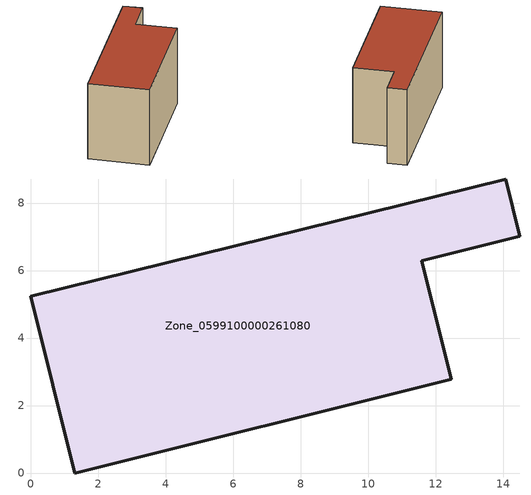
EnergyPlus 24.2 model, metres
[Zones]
Zone_0599100000261080
 floor ground (C_G): 0,5.24 14.07,8.71 14.49,7.01 11.58,6.28 12.46,2.77 1.3,0 z0
 wall outside (C_F): 1.3,0 12.46,2.77 11.58,6.28 14.49,7.01 14.07,8.71 0,5.24 1.3,0 z0:7.27
 roof outside (C_R): 14.07,8.71 0,5.24 1.3,0 12.46,2.77 11.58,6.28 14.49,7.01 z7.27
[BUILDING]
Pand.0599100000261080: North Axis=0; Terrain=City; Loads Convergence Tolerance Value=0.04; Temperature Convergence Tolerance Value=0.4; Solar Distribution=FullExterior; Maximum Number of Warmup Days=25; Minimum Number of Warmup Days=1
[Site:Location]
Rotterdam.The.Hague.AP_ZH_NLD Design_Conditions: Latitude=51.96; Longitude=4.45; Time Zone=1; Elevation=-4.5
[SITE:GROUNDTEMPERATURE:BUILDINGSURFACE]
18, 18, 18, 18, 18, 18, 18, 18, 18, 18, 18, 18
[MATERIAL] Thermal Absorptance=0.9; Solar Absorptance=0.7; Visible Absorptance=0.7
Name | Roughness | Thickness | Conductivity | Density | Specific Heat
G.TI.1975-1991 | MediumSmooth | 0.15 | 0.288461 | 540 | 1210
F.TI.1975-1991 | Rough | 0.3 | 0.230769 | 1920 | 840
R.TI.1975-1991 | MediumRough | 0.2 | 0.153846 | 1500 | 1000
[CONSTRUCTION]
C_G: G.TI.1975-1991
C_F: F.TI.1975-1991
C_R: R.TI.1975-1991
[ZONE]
Zone_0599100000261080: Type=1; Multiplier=1; Ceiling Height=Autocalculate; Volume=Autocalculate; Floor Area=autocalculate; Part of Total Floor Area=Yes
[ZONEINFILTRATION:DESIGNFLOWRATE]
Infil_Zone_0599100000261080: Zone or ZoneList or Space or SpaceList=Zone_0599100000261080; Schedule=AlwaysOn; Design Flow Rate Calculation Method=Flow/Area; Flow Rate per Floor Area=0.003; Constant Term Coefficient=1; Temperature Term Coefficient=0; Velocity Term Coefficient=0; Velocity Squared Term Coefficient=0
[HVACTEMPLATE:ZONE:IDEALLOADSAIRSYSTEM]
Zone_0599100000261080: Maximum Heating Supply Air Temperature=50; Minimum Cooling Supply Air Temperature=13; Maximum Heating Supply Air Humidity Ratio=0.0156; Minimum Cooling Supply Air Humidity Ratio=0.0077; Heating Limit=NoLimit; Cooling Limit=NoLimit; Dehumidification Control Type=ConstantSensibleHeatRatio; Cooling Sensible Heat Ratio=0.7; Dehumidification Setpoint=60; Humidification Control Type=None; Humidification Setpoint=30; Outdoor Air Method=None; Outdoor Air Flow Rate per Person=0.00944; Outdoor Air Flow Rate per Zone Floor Area=0; Outdoor Air Flow Rate per Zone=0; Demand Controlled Ventilation Type=None; Outdoor Air Economizer Type=NoEconomizer; Heat Recovery Type=None; Sensible Heat Recovery Effectiveness=0.7; Latent Heat Recovery Effectiveness=0.65
[ZONECONTROL:THERMOSTAT]
ThermostatControl_Zone_0599100000261080: Zone or ZoneList=Zone_0599100000261080; Control Type Schedule=DualSetpointControlType; Control 1=Thermostat_Zone_0599100000261080; Temperature Difference Between Cutout And Setpoint=0
[THERMOSTATSETPOINT:DUALSETPOINT]
Thermostat_Zone_0599100000261080: Heating Setpoint Temperature Schedule=HeatingSetpoint_Zone_0599100000261080; Cooling Setpoint Temperature Schedule=CoolingSetpoint_Zone_0599100000261080
[SCHEDULE:COMPACT]
HeatingSetpoint_Zone_0599100000261080: Through: 12/31, For: AllDays, Until: 24:00, 21
CoolingSetpoint_Zone_0599100000261080: Through: 12/31, For: AllDays, Until: 24:00, 24
DualSetpointControlType: Through: 12/31, For: AllDays, Until: 24:00, 4
AlwaysOn: Through: 12/31, For: AllDays, Until: 24:00, 1
